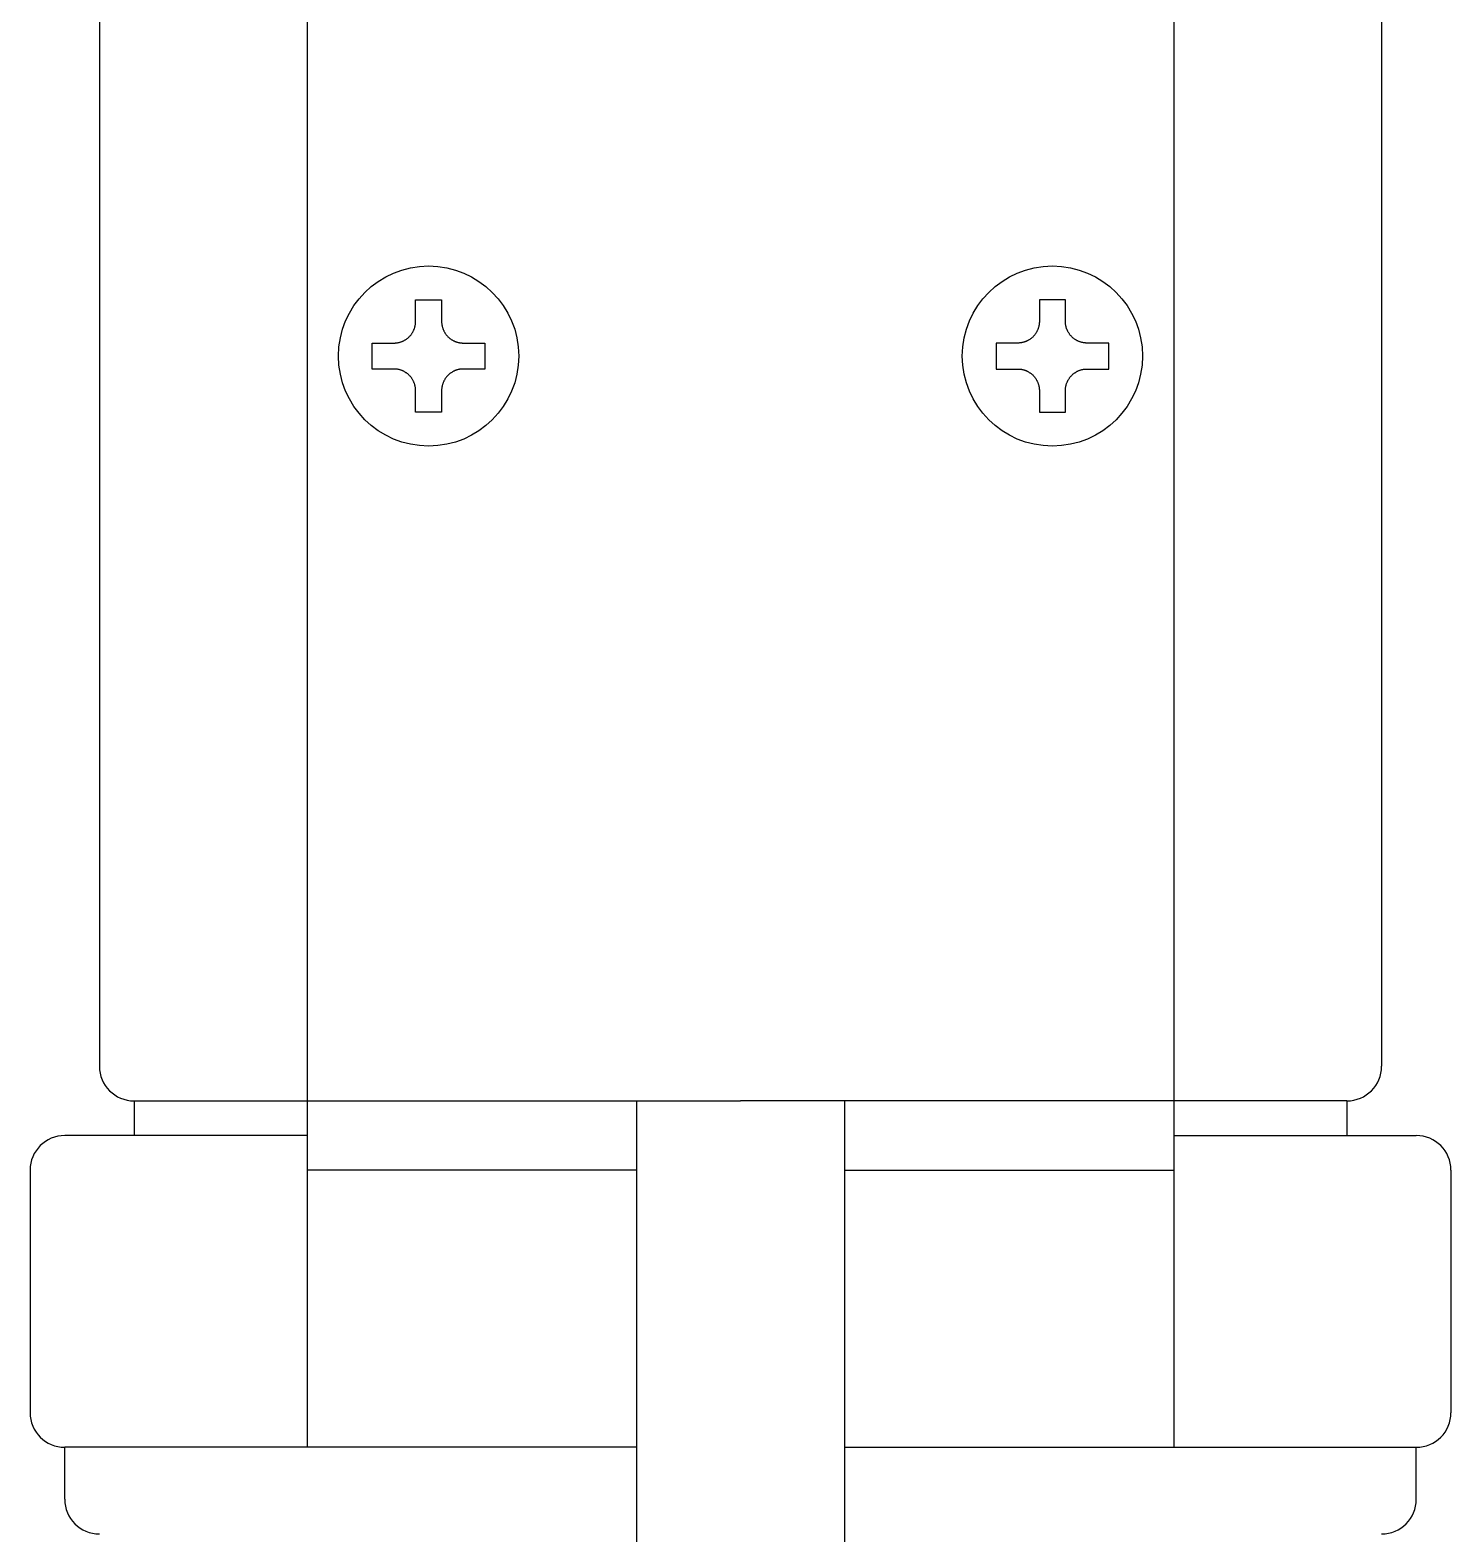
# Model space of a CAD drawing. Header units: millimetres. Extents: x -2880 to 3894, y -2977 to 4857.
# Drawn here: x -501.4 to -419.4, y -1928.6 to -1841.8 of the extents above; entities that cross this region are included whole.
import ezdxf

# ---------------------------------------------------------------- set-up
doc = ezdxf.new("R2010")
doc.units = ezdxf.units.MM
doc.header["$MEASUREMENT"] = 0
doc.layers.add('_3-0_', color=7, linetype='Continuous')

msp = doc.modelspace()

# ---------------------------------------------------------------- linework, layer by layer
at = {"layer": '_3-0_', "color": 2, "linetype": 'Continuous'}
for p, q in [((-497.428, -1791.64), (-497.428, -1901.64)), ((-423.428, -1791.64), (-423.428, -1901.64)), ((-485.428, -1813.64), (-485.428, -1903.64)), ((-435.428, -1813.64), (-435.428, -1903.64)), ((-479.178, -1857.39), (-477.678, -1857.39)), ((-479.178, -1858.64), (-479.178, -1857.39)), ((-477.678, -1857.39), (-477.678, -1858.64)), ((-441.678, -1857.39), (-443.178, -1857.39)), ((-443.178, -1857.39), (-443.178, -1858.64)), ((-441.678, -1858.64), (-441.678, -1857.39)), ((-479.184, -1858.762), (-479.182, -1858.731)), ((-479.182, -1858.731), (-479.18, -1858.701)), ((-479.18, -1858.701), (-479.179, -1858.67)), ((-479.179, -1858.67), (-479.178, -1858.64)), ((-477.678, -1858.64), (-477.678, -1858.67)), ((-477.678, -1858.67), (-477.677, -1858.701)), ((-477.677, -1858.701), (-477.675, -1858.732)), ((-477.675, -1858.732), (-477.672, -1858.762)), ((-443.182, -1858.731), (-443.184, -1858.762)), ((-443.18, -1858.701), (-443.182, -1858.731)), ((-443.179, -1858.67), (-443.18, -1858.701)), ((-443.178, -1858.64), (-443.179, -1858.67)), ((-441.678, -1858.67), (-441.678, -1858.64)), ((-441.677, -1858.701), (-441.678, -1858.67)), ((-441.675, -1858.732), (-441.677, -1858.701)), ((-441.672, -1858.762), (-441.675, -1858.732)), ((-479.659, -1859.625), (-479.635, -1859.606)), ((-479.635, -1859.606), (-479.612, -1859.586)), ((-479.612, -1859.586), (-479.589, -1859.566)), ((-479.589, -1859.566), (-479.566, -1859.545)), ((-479.566, -1859.545), (-479.544, -1859.524)), ((-479.544, -1859.524), (-479.523, -1859.502)), ((-479.523, -1859.502), (-479.502, -1859.479)), ((-479.502, -1859.479), (-479.482, -1859.456)), ((-479.482, -1859.456), (-479.462, -1859.433)), ((-479.462, -1859.433), (-479.443, -1859.409)), ((-479.443, -1859.409), (-479.424, -1859.384)), ((-479.424, -1859.384), (-479.406, -1859.359)), ((-479.406, -1859.359), (-479.389, -1859.334)), ((-479.389, -1859.334), (-479.372, -1859.308)), ((-479.372, -1859.308), (-479.356, -1859.282)), ((-479.356, -1859.282), (-479.341, -1859.256)), ((-479.341, -1859.256), (-479.326, -1859.229)), ((-479.326, -1859.229), (-479.312, -1859.202)), ((-479.312, -1859.202), (-479.298, -1859.174)), ((-479.298, -1859.174), (-479.285, -1859.146)), ((-479.285, -1859.146), (-479.273, -1859.118)), ((-479.273, -1859.118), (-479.262, -1859.09)), ((-479.262, -1859.09), (-479.251, -1859.061)), ((-479.251, -1859.061), (-479.241, -1859.032)), ((-479.241, -1859.032), (-479.232, -1859.002)), ((-479.232, -1859.002), (-479.224, -1858.973)), ((-479.224, -1858.973), (-479.216, -1858.943)), ((-479.216, -1858.943), (-479.209, -1858.913)), ((-479.209, -1858.913), (-479.202, -1858.883)), ((-479.202, -1858.883), (-479.197, -1858.853)), ((-479.197, -1858.853), (-479.192, -1858.823)), ((-479.192, -1858.823), (-479.188, -1858.793)), ((-479.188, -1858.793), (-479.184, -1858.762)), ((-477.672, -1858.762), (-477.669, -1858.793)), ((-477.669, -1858.793), (-477.665, -1858.823)), ((-477.665, -1858.823), (-477.66, -1858.853)), ((-477.66, -1858.853), (-477.654, -1858.884)), ((-477.654, -1858.884), (-477.648, -1858.913)), ((-477.648, -1858.913), (-477.641, -1858.943)), ((-477.641, -1858.943), (-477.633, -1858.973)), ((-477.633, -1858.973), (-477.625, -1859.002)), ((-477.625, -1859.002), (-477.615, -1859.032)), ((-477.615, -1859.032), (-477.605, -1859.061)), ((-477.605, -1859.061), (-477.595, -1859.09)), ((-477.595, -1859.09), (-477.583, -1859.118)), ((-477.583, -1859.118), (-477.571, -1859.146)), ((-477.571, -1859.146), (-477.558, -1859.174)), ((-477.558, -1859.174), (-477.545, -1859.202)), ((-477.545, -1859.202), (-477.531, -1859.229)), ((-477.531, -1859.229), (-477.516, -1859.256)), ((-477.516, -1859.256), (-477.501, -1859.282)), ((-477.501, -1859.282), (-477.484, -1859.309)), ((-477.484, -1859.309), (-477.468, -1859.334)), ((-477.468, -1859.334), (-477.45, -1859.359)), ((-477.45, -1859.359), (-477.433, -1859.384)), ((-477.433, -1859.384), (-477.414, -1859.409)), ((-477.414, -1859.409), (-477.395, -1859.433)), ((-477.395, -1859.433), (-477.375, -1859.456)), ((-477.375, -1859.456), (-477.355, -1859.479)), ((-477.355, -1859.479), (-477.334, -1859.502)), ((-477.334, -1859.502), (-477.312, -1859.524)), ((-477.312, -1859.524), (-477.29, -1859.545)), ((-477.29, -1859.545), (-477.268, -1859.566)), ((-477.268, -1859.566), (-477.245, -1859.586)), ((-477.245, -1859.586), (-477.221, -1859.606)), ((-477.221, -1859.606), (-477.197, -1859.625)), ((-443.635, -1859.606), (-443.659, -1859.625)), ((-443.612, -1859.586), (-443.635, -1859.606)), ((-443.589, -1859.566), (-443.612, -1859.586)), ((-443.566, -1859.545), (-443.589, -1859.566)), ((-443.544, -1859.524), (-443.566, -1859.545)), ((-443.523, -1859.502), (-443.544, -1859.524)), ((-443.502, -1859.479), (-443.523, -1859.502)), ((-443.482, -1859.456), (-443.502, -1859.479)), ((-443.462, -1859.433), (-443.482, -1859.456)), ((-443.443, -1859.409), (-443.462, -1859.433)), ((-443.424, -1859.384), (-443.443, -1859.409)), ((-443.406, -1859.359), (-443.424, -1859.384)), ((-443.389, -1859.334), (-443.406, -1859.359)), ((-443.372, -1859.308), (-443.389, -1859.334)), ((-443.356, -1859.282), (-443.372, -1859.308)), ((-443.341, -1859.256), (-443.356, -1859.282)), ((-443.326, -1859.229), (-443.341, -1859.256)), ((-443.312, -1859.202), (-443.326, -1859.229)), ((-443.298, -1859.174), (-443.312, -1859.202)), ((-443.285, -1859.146), (-443.298, -1859.174)), ((-443.273, -1859.118), (-443.285, -1859.146)), ((-443.262, -1859.09), (-443.273, -1859.118)), ((-443.251, -1859.061), (-443.262, -1859.09)), ((-443.241, -1859.032), (-443.251, -1859.061)), ((-443.232, -1859.002), (-443.241, -1859.032)), ((-443.224, -1858.973), (-443.232, -1859.002)), ((-443.216, -1858.943), (-443.224, -1858.973)), ((-443.209, -1858.913), (-443.216, -1858.943)), ((-443.202, -1858.883), (-443.209, -1858.913)), ((-443.197, -1858.853), (-443.202, -1858.883)), ((-443.192, -1858.823), (-443.197, -1858.853)), ((-443.188, -1858.793), (-443.192, -1858.823)), ((-443.184, -1858.762), (-443.188, -1858.793)), ((-441.669, -1858.793), (-441.672, -1858.762)), ((-441.665, -1858.823), (-441.669, -1858.793)), ((-441.66, -1858.853), (-441.665, -1858.823)), ((-441.654, -1858.884), (-441.66, -1858.853)), ((-441.648, -1858.913), (-441.654, -1858.884)), ((-441.641, -1858.943), (-441.648, -1858.913)), ((-441.633, -1858.973), (-441.641, -1858.943)), ((-441.625, -1859.002), (-441.633, -1858.973)), ((-441.615, -1859.032), (-441.625, -1859.002)), ((-441.605, -1859.061), (-441.615, -1859.032)), ((-441.595, -1859.09), (-441.605, -1859.061)), ((-441.583, -1859.118), (-441.595, -1859.09)), ((-441.571, -1859.146), (-441.583, -1859.118)), ((-441.558, -1859.174), (-441.571, -1859.146)), ((-441.545, -1859.202), (-441.558, -1859.174)), ((-441.531, -1859.229), (-441.545, -1859.202)), ((-441.516, -1859.256), (-441.531, -1859.229)), ((-441.501, -1859.282), (-441.516, -1859.256)), ((-441.485, -1859.309), (-441.501, -1859.282)), ((-441.468, -1859.334), (-441.485, -1859.309)), ((-441.45, -1859.359), (-441.468, -1859.334)), ((-441.432, -1859.384), (-441.45, -1859.359)), ((-441.414, -1859.409), (-441.432, -1859.384)), ((-441.395, -1859.433), (-441.414, -1859.409)), ((-441.375, -1859.456), (-441.395, -1859.433)), ((-441.355, -1859.479), (-441.375, -1859.456)), ((-441.334, -1859.502), (-441.355, -1859.479)), ((-441.312, -1859.524), (-441.334, -1859.502)), ((-441.29, -1859.545), (-441.312, -1859.524)), ((-441.268, -1859.566), (-441.29, -1859.545)), ((-441.245, -1859.586), (-441.268, -1859.566)), ((-441.221, -1859.606), (-441.245, -1859.586)), ((-441.197, -1859.625), (-441.221, -1859.606)), ((-481.678, -1861.39), (-481.678, -1859.89)), ((-481.678, -1859.89), (-480.428, -1859.89)), ((-480.428, -1859.89), (-480.398, -1859.89)), ((-480.398, -1859.89), (-480.367, -1859.888)), ((-480.367, -1859.888), (-480.336, -1859.887)), ((-480.336, -1859.887), (-480.306, -1859.884)), ((-480.306, -1859.884), (-480.275, -1859.88)), ((-480.275, -1859.88), (-480.245, -1859.876)), ((-480.245, -1859.876), (-480.215, -1859.871)), ((-480.215, -1859.871), (-480.184, -1859.866)), ((-480.184, -1859.866), (-480.154, -1859.859)), ((-480.154, -1859.859), (-480.125, -1859.852)), ((-480.125, -1859.852), (-480.095, -1859.845)), ((-480.095, -1859.845), (-480.065, -1859.836)), ((-480.065, -1859.836), (-480.036, -1859.827)), ((-480.036, -1859.827), (-480.007, -1859.817)), ((-480.007, -1859.817), (-479.978, -1859.806)), ((-479.978, -1859.806), (-479.95, -1859.795)), ((-479.95, -1859.795), (-479.922, -1859.783)), ((-479.922, -1859.783), (-479.894, -1859.77)), ((-479.894, -1859.77), (-479.866, -1859.756)), ((-479.866, -1859.756), (-479.839, -1859.742)), ((-479.839, -1859.742), (-479.812, -1859.727)), ((-479.812, -1859.727), (-479.786, -1859.712)), ((-479.786, -1859.712), (-479.76, -1859.696)), ((-479.76, -1859.696), (-479.734, -1859.679)), ((-479.734, -1859.679), (-479.708, -1859.662)), ((-479.708, -1859.662), (-479.684, -1859.644)), ((-479.684, -1859.644), (-479.659, -1859.625)), ((-477.197, -1859.625), (-477.173, -1859.644)), ((-477.173, -1859.644), (-477.148, -1859.662)), ((-477.148, -1859.662), (-477.123, -1859.679)), ((-477.123, -1859.679), (-477.097, -1859.696)), ((-477.097, -1859.696), (-477.071, -1859.712)), ((-477.071, -1859.712), (-477.045, -1859.727)), ((-477.045, -1859.727), (-477.018, -1859.742)), ((-477.018, -1859.742), (-476.99, -1859.756)), ((-476.99, -1859.756), (-476.963, -1859.77)), ((-476.963, -1859.77), (-476.935, -1859.783)), ((-476.935, -1859.783), (-476.907, -1859.795)), ((-476.907, -1859.795), (-476.878, -1859.806)), ((-476.878, -1859.806), (-476.85, -1859.817)), ((-476.85, -1859.817), (-476.82, -1859.827)), ((-476.82, -1859.827), (-476.791, -1859.836)), ((-476.791, -1859.836), (-476.762, -1859.845)), ((-476.762, -1859.845), (-476.732, -1859.852)), ((-476.732, -1859.852), (-476.702, -1859.859)), ((-476.702, -1859.859), (-476.672, -1859.866)), ((-476.672, -1859.866), (-476.642, -1859.871)), ((-476.642, -1859.871), (-476.612, -1859.876)), ((-476.612, -1859.876), (-476.581, -1859.88)), ((-476.581, -1859.88), (-476.551, -1859.884)), ((-476.551, -1859.884), (-476.52, -1859.887)), ((-476.52, -1859.887), (-476.49, -1859.888)), ((-476.49, -1859.888), (-476.459, -1859.89)), ((-476.459, -1859.89), (-476.428, -1859.89)), ((-476.428, -1859.89), (-475.178, -1859.89)), ((-475.178, -1859.89), (-475.178, -1861.39)), ((-444.428, -1859.89), (-445.678, -1859.89)), ((-445.678, -1859.89), (-445.678, -1861.39)), ((-444.398, -1859.89), (-444.428, -1859.89)), ((-444.367, -1859.888), (-444.398, -1859.89)), ((-444.336, -1859.887), (-444.367, -1859.888)), ((-444.306, -1859.884), (-444.336, -1859.887)), ((-444.275, -1859.88), (-444.306, -1859.884)), ((-444.245, -1859.876), (-444.275, -1859.88)), ((-444.215, -1859.871), (-444.245, -1859.876)), ((-444.184, -1859.866), (-444.215, -1859.871)), ((-444.154, -1859.859), (-444.184, -1859.866)), ((-444.125, -1859.852), (-444.154, -1859.859)), ((-444.095, -1859.845), (-444.125, -1859.852)), ((-444.065, -1859.836), (-444.095, -1859.845)), ((-444.036, -1859.827), (-444.065, -1859.836)), ((-444.007, -1859.817), (-444.036, -1859.827)), ((-443.978, -1859.806), (-444.007, -1859.817)), ((-443.95, -1859.795), (-443.978, -1859.806)), ((-443.922, -1859.783), (-443.95, -1859.795)), ((-443.894, -1859.77), (-443.922, -1859.783)), ((-443.866, -1859.756), (-443.894, -1859.77)), ((-443.839, -1859.742), (-443.866, -1859.756)), ((-443.812, -1859.727), (-443.839, -1859.742)), ((-443.786, -1859.712), (-443.812, -1859.727)), ((-443.76, -1859.696), (-443.786, -1859.712)), ((-443.734, -1859.679), (-443.76, -1859.696)), ((-443.708, -1859.662), (-443.734, -1859.679)), ((-443.684, -1859.644), (-443.708, -1859.662)), ((-443.659, -1859.625), (-443.684, -1859.644)), ((-441.173, -1859.644), (-441.197, -1859.625)), ((-441.148, -1859.662), (-441.173, -1859.644)), ((-441.123, -1859.679), (-441.148, -1859.662)), ((-441.097, -1859.696), (-441.123, -1859.679)), ((-441.071, -1859.712), (-441.097, -1859.696)), ((-441.045, -1859.727), (-441.071, -1859.712)), ((-441.018, -1859.742), (-441.045, -1859.727)), ((-440.99, -1859.756), (-441.018, -1859.742)), ((-440.963, -1859.77), (-440.99, -1859.756)), ((-440.935, -1859.783), (-440.963, -1859.77)), ((-440.907, -1859.795), (-440.935, -1859.783)), ((-440.878, -1859.806), (-440.907, -1859.795)), ((-440.85, -1859.817), (-440.878, -1859.806)), ((-440.821, -1859.827), (-440.85, -1859.817)), ((-440.791, -1859.836), (-440.821, -1859.827)), ((-440.762, -1859.845), (-440.791, -1859.836)), ((-440.732, -1859.852), (-440.762, -1859.845)), ((-440.702, -1859.859), (-440.732, -1859.852)), ((-440.672, -1859.866), (-440.702, -1859.859)), ((-440.642, -1859.871), (-440.672, -1859.866)), ((-440.612, -1859.876), (-440.642, -1859.871)), ((-440.581, -1859.88), (-440.612, -1859.876)), ((-440.551, -1859.884), (-440.581, -1859.88)), ((-440.52, -1859.887), (-440.551, -1859.884)), ((-440.49, -1859.888), (-440.52, -1859.887)), ((-440.459, -1859.89), (-440.49, -1859.888)), ((-440.428, -1859.89), (-440.459, -1859.89)), ((-439.178, -1859.89), (-440.428, -1859.89)), ((-439.178, -1861.39), (-439.178, -1859.89)), ((-480.428, -1861.39), (-481.678, -1861.39)), ((-480.398, -1861.39), (-480.428, -1861.39)), ((-480.367, -1861.391), (-480.398, -1861.39)), ((-480.336, -1861.393), (-480.367, -1861.391)), ((-480.306, -1861.396), (-480.336, -1861.393)), ((-480.275, -1861.399), (-480.306, -1861.396)), ((-480.245, -1861.403), (-480.275, -1861.399)), ((-480.215, -1861.408), (-480.245, -1861.403)), ((-480.184, -1861.414), (-480.215, -1861.408)), ((-480.154, -1861.42), (-480.184, -1861.414)), ((-480.125, -1861.427), (-480.154, -1861.42)), ((-480.095, -1861.435), (-480.125, -1861.427)), ((-480.065, -1861.444), (-480.095, -1861.435)), ((-480.036, -1861.453), (-480.065, -1861.444)), ((-480.007, -1861.463), (-480.036, -1861.453)), ((-479.978, -1861.474), (-480.007, -1861.463)), ((-479.95, -1861.485), (-479.978, -1861.474)), ((-479.922, -1861.497), (-479.95, -1861.485)), ((-479.894, -1861.51), (-479.922, -1861.497)), ((-479.866, -1861.523), (-479.894, -1861.51)), ((-479.839, -1861.537), (-479.866, -1861.523)), ((-479.812, -1861.552), (-479.839, -1861.537)), ((-479.786, -1861.568), (-479.812, -1861.552)), ((-479.76, -1861.584), (-479.786, -1861.568)), ((-479.734, -1861.601), (-479.76, -1861.584)), ((-479.708, -1861.618), (-479.734, -1861.601)), ((-479.684, -1861.636), (-479.708, -1861.618)), ((-479.659, -1861.655), (-479.684, -1861.636)), ((-479.635, -1861.674), (-479.659, -1861.655)), ((-479.612, -1861.693), (-479.635, -1861.674)), ((-479.589, -1861.714), (-479.612, -1861.693)), ((-479.566, -1861.735), (-479.589, -1861.714)), ((-479.544, -1861.756), (-479.566, -1861.735)), ((-479.523, -1861.778), (-479.544, -1861.756)), ((-479.502, -1861.8), (-479.523, -1861.778)), ((-479.482, -1861.824), (-479.502, -1861.8)), ((-479.462, -1861.847), (-479.482, -1861.824)), ((-479.443, -1861.871), (-479.462, -1861.847)), ((-479.424, -1861.895), (-479.443, -1861.871)), ((-479.406, -1861.92), (-479.424, -1861.895)), ((-479.389, -1861.946), (-479.406, -1861.92)), ((-479.372, -1861.971), (-479.389, -1861.946)), ((-479.356, -1861.997), (-479.372, -1861.971)), ((-479.341, -1862.024), (-479.356, -1861.997)), ((-479.326, -1862.051), (-479.341, -1862.024)), ((-479.312, -1862.078), (-479.326, -1862.051)), ((-479.298, -1862.106), (-479.312, -1862.078)), ((-479.285, -1862.134), (-479.298, -1862.106)), ((-479.273, -1862.162), (-479.285, -1862.134)), ((-479.262, -1862.19), (-479.273, -1862.162)), ((-479.251, -1862.219), (-479.262, -1862.19)), ((-479.241, -1862.248), (-479.251, -1862.219)), ((-477.605, -1862.219), (-477.615, -1862.248)), ((-477.595, -1862.19), (-477.605, -1862.219)), ((-477.583, -1862.162), (-477.595, -1862.19)), ((-477.571, -1862.134), (-477.583, -1862.162)), ((-477.558, -1862.106), (-477.571, -1862.134)), ((-477.545, -1862.078), (-477.558, -1862.106)), ((-477.531, -1862.051), (-477.545, -1862.078)), ((-477.516, -1862.024), (-477.531, -1862.051)), ((-477.501, -1861.997), (-477.516, -1862.024)), ((-477.484, -1861.971), (-477.501, -1861.997)), ((-477.468, -1861.946), (-477.484, -1861.971)), ((-477.45, -1861.92), (-477.468, -1861.946)), ((-477.433, -1861.895), (-477.45, -1861.92)), ((-477.414, -1861.871), (-477.433, -1861.895)), ((-477.395, -1861.847), (-477.414, -1861.871)), ((-477.375, -1861.824), (-477.395, -1861.847)), ((-477.355, -1861.8), (-477.375, -1861.824)), ((-477.334, -1861.778), (-477.355, -1861.8)), ((-477.312, -1861.756), (-477.334, -1861.778)), ((-477.29, -1861.735), (-477.312, -1861.756)), ((-477.268, -1861.714), (-477.29, -1861.735)), ((-477.245, -1861.693), (-477.268, -1861.714)), ((-477.221, -1861.674), (-477.245, -1861.693)), ((-477.197, -1861.655), (-477.221, -1861.674)), ((-477.173, -1861.636), (-477.197, -1861.655)), ((-477.148, -1861.618), (-477.173, -1861.636)), ((-477.123, -1861.601), (-477.148, -1861.618)), ((-477.097, -1861.584), (-477.123, -1861.601)), ((-477.071, -1861.568), (-477.097, -1861.584)), ((-477.045, -1861.552), (-477.071, -1861.568)), ((-477.018, -1861.537), (-477.045, -1861.552)), ((-476.99, -1861.523), (-477.018, -1861.537)), ((-476.963, -1861.51), (-476.99, -1861.523)), ((-476.935, -1861.497), (-476.963, -1861.51)), ((-476.907, -1861.485), (-476.935, -1861.497)), ((-476.878, -1861.474), (-476.907, -1861.485)), ((-476.85, -1861.463), (-476.878, -1861.474)), ((-476.82, -1861.453), (-476.85, -1861.463)), ((-476.791, -1861.444), (-476.82, -1861.453)), ((-476.762, -1861.435), (-476.791, -1861.444)), ((-476.732, -1861.427), (-476.762, -1861.435)), ((-476.702, -1861.42), (-476.732, -1861.427)), ((-476.672, -1861.414), (-476.702, -1861.42)), ((-476.642, -1861.408), (-476.672, -1861.414)), ((-476.612, -1861.403), (-476.642, -1861.408)), ((-476.581, -1861.399), (-476.612, -1861.403)), ((-476.551, -1861.396), (-476.581, -1861.399)), ((-476.52, -1861.393), (-476.551, -1861.396)), ((-476.49, -1861.391), (-476.52, -1861.393)), ((-476.459, -1861.39), (-476.49, -1861.391)), ((-476.428, -1861.39), (-476.459, -1861.39)), ((-475.178, -1861.39), (-476.428, -1861.39)), ((-445.678, -1861.39), (-444.428, -1861.39)), ((-444.428, -1861.39), (-444.398, -1861.39)), ((-444.398, -1861.39), (-444.367, -1861.391)), ((-444.367, -1861.391), (-444.336, -1861.393)), ((-444.336, -1861.393), (-444.306, -1861.396)), ((-444.306, -1861.396), (-444.275, -1861.399)), ((-444.275, -1861.399), (-444.245, -1861.403)), ((-444.245, -1861.403), (-444.215, -1861.408)), ((-444.215, -1861.408), (-444.184, -1861.414)), ((-444.184, -1861.414), (-444.154, -1861.42)), ((-444.154, -1861.42), (-444.125, -1861.427)), ((-444.125, -1861.427), (-444.095, -1861.435)), ((-444.095, -1861.435), (-444.065, -1861.444)), ((-444.065, -1861.444), (-444.036, -1861.453)), ((-444.036, -1861.453), (-444.007, -1861.463)), ((-444.007, -1861.463), (-443.978, -1861.474)), ((-443.978, -1861.474), (-443.95, -1861.485)), ((-443.95, -1861.485), (-443.922, -1861.497)), ((-443.922, -1861.497), (-443.894, -1861.51)), ((-443.894, -1861.51), (-443.866, -1861.523)), ((-443.866, -1861.523), (-443.839, -1861.537)), ((-443.839, -1861.537), (-443.812, -1861.552)), ((-443.812, -1861.552), (-443.786, -1861.568)), ((-443.786, -1861.568), (-443.76, -1861.584)), ((-443.76, -1861.584), (-443.734, -1861.601)), ((-443.734, -1861.601), (-443.708, -1861.618)), ((-443.708, -1861.618), (-443.684, -1861.636)), ((-443.684, -1861.636), (-443.659, -1861.655)), ((-443.659, -1861.655), (-443.635, -1861.674)), ((-443.635, -1861.674), (-443.612, -1861.693)), ((-443.612, -1861.693), (-443.589, -1861.714)), ((-443.589, -1861.714), (-443.566, -1861.735)), ((-443.566, -1861.735), (-443.544, -1861.756)), ((-443.544, -1861.756), (-443.523, -1861.778)), ((-443.523, -1861.778), (-443.502, -1861.8)), ((-443.502, -1861.8), (-443.482, -1861.824)), ((-443.482, -1861.824), (-443.462, -1861.847)), ((-443.462, -1861.847), (-443.443, -1861.871)), ((-443.443, -1861.871), (-443.424, -1861.895)), ((-443.424, -1861.895), (-443.406, -1861.92)), ((-443.406, -1861.92), (-443.389, -1861.946)), ((-443.389, -1861.946), (-443.372, -1861.971)), ((-443.372, -1861.971), (-443.356, -1861.997)), ((-443.356, -1861.997), (-443.341, -1862.024)), ((-443.341, -1862.024), (-443.326, -1862.051)), ((-443.326, -1862.051), (-443.312, -1862.078)), ((-443.312, -1862.078), (-443.298, -1862.106)), ((-443.298, -1862.106), (-443.285, -1862.134)), ((-443.285, -1862.134), (-443.273, -1862.162)), ((-443.273, -1862.162), (-443.262, -1862.19)), ((-443.262, -1862.19), (-443.251, -1862.219)), ((-443.251, -1862.219), (-443.241, -1862.248)), ((-441.615, -1862.248), (-441.605, -1862.219)), ((-441.605, -1862.219), (-441.595, -1862.19)), ((-441.595, -1862.19), (-441.583, -1862.162)), ((-441.583, -1862.162), (-441.571, -1862.134)), ((-441.571, -1862.134), (-441.558, -1862.106)), ((-441.558, -1862.106), (-441.545, -1862.078)), ((-441.545, -1862.078), (-441.531, -1862.051)), ((-441.531, -1862.051), (-441.516, -1862.024)), ((-441.516, -1862.024), (-441.501, -1861.997)), ((-441.501, -1861.997), (-441.485, -1861.971)), ((-441.485, -1861.971), (-441.468, -1861.946)), ((-441.468, -1861.946), (-441.45, -1861.92)), ((-441.45, -1861.92), (-441.432, -1861.895)), ((-441.432, -1861.895), (-441.414, -1861.871)), ((-441.414, -1861.871), (-441.395, -1861.847)), ((-441.395, -1861.847), (-441.375, -1861.824)), ((-441.375, -1861.824), (-441.355, -1861.8)), ((-441.355, -1861.8), (-441.334, -1861.778)), ((-441.334, -1861.778), (-441.312, -1861.756)), ((-441.312, -1861.756), (-441.29, -1861.735)), ((-441.29, -1861.735), (-441.268, -1861.714)), ((-441.268, -1861.714), (-441.245, -1861.693)), ((-441.245, -1861.693), (-441.221, -1861.674)), ((-441.221, -1861.674), (-441.198, -1861.655)), ((-441.198, -1861.655), (-441.173, -1861.636)), ((-441.173, -1861.636), (-441.148, -1861.618)), ((-441.148, -1861.618), (-441.123, -1861.601)), ((-441.123, -1861.601), (-441.097, -1861.584)), ((-441.097, -1861.584), (-441.071, -1861.568)), ((-441.071, -1861.568), (-441.045, -1861.552)), ((-441.045, -1861.552), (-441.018, -1861.537)), ((-441.018, -1861.537), (-440.99, -1861.523)), ((-440.99, -1861.523), (-440.963, -1861.51)), ((-440.963, -1861.51), (-440.935, -1861.497)), ((-440.935, -1861.497), (-440.907, -1861.485)), ((-440.907, -1861.485), (-440.878, -1861.474)), ((-440.878, -1861.474), (-440.85, -1861.463)), ((-440.85, -1861.463), (-440.821, -1861.453)), ((-440.821, -1861.453), (-440.791, -1861.444)), ((-440.791, -1861.444), (-440.762, -1861.435)), ((-440.762, -1861.435), (-440.732, -1861.427)), ((-440.732, -1861.427), (-440.702, -1861.42)), ((-440.702, -1861.42), (-440.672, -1861.414)), ((-440.672, -1861.414), (-440.642, -1861.408)), ((-440.642, -1861.408), (-440.612, -1861.403)), ((-440.612, -1861.403), (-440.581, -1861.399)), ((-440.581, -1861.399), (-440.551, -1861.396)), ((-440.551, -1861.396), (-440.52, -1861.393)), ((-440.52, -1861.393), (-440.49, -1861.391)), ((-440.49, -1861.391), (-440.459, -1861.39)), ((-440.459, -1861.39), (-440.428, -1861.39)), ((-440.428, -1861.39), (-439.178, -1861.39)), ((-479.232, -1862.277), (-479.241, -1862.248)), ((-479.224, -1862.307), (-479.232, -1862.277)), ((-479.216, -1862.336), (-479.224, -1862.307)), ((-479.209, -1862.366), (-479.216, -1862.336)), ((-479.202, -1862.396), (-479.209, -1862.366)), ((-479.197, -1862.426), (-479.202, -1862.396)), ((-479.192, -1862.457), (-479.197, -1862.426)), ((-479.188, -1862.487), (-479.192, -1862.457)), ((-479.184, -1862.518), (-479.188, -1862.487)), ((-479.182, -1862.548), (-479.184, -1862.518)), ((-479.18, -1862.579), (-479.182, -1862.548)), ((-479.179, -1862.609), (-479.18, -1862.579)), ((-479.178, -1862.64), (-479.179, -1862.609)), ((-479.178, -1863.89), (-479.178, -1862.64)), ((-477.677, -1862.579), (-477.678, -1862.609)), ((-477.678, -1862.609), (-477.678, -1862.64)), ((-477.678, -1862.64), (-477.678, -1863.89)), ((-477.675, -1862.548), (-477.677, -1862.579)), ((-477.672, -1862.518), (-477.675, -1862.548)), ((-477.669, -1862.487), (-477.672, -1862.518)), ((-477.665, -1862.457), (-477.669, -1862.487)), ((-477.66, -1862.426), (-477.665, -1862.457)), ((-477.654, -1862.396), (-477.66, -1862.426)), ((-477.648, -1862.366), (-477.654, -1862.396)), ((-477.641, -1862.336), (-477.648, -1862.366)), ((-477.633, -1862.307), (-477.641, -1862.336)), ((-477.625, -1862.277), (-477.633, -1862.307)), ((-477.615, -1862.248), (-477.625, -1862.277)), ((-443.241, -1862.248), (-443.232, -1862.277)), ((-443.232, -1862.277), (-443.224, -1862.307)), ((-443.224, -1862.307), (-443.216, -1862.336)), ((-443.216, -1862.336), (-443.209, -1862.366)), ((-443.209, -1862.366), (-443.202, -1862.396)), ((-443.202, -1862.396), (-443.197, -1862.426)), ((-443.197, -1862.426), (-443.192, -1862.457)), ((-443.192, -1862.457), (-443.188, -1862.487)), ((-443.188, -1862.487), (-443.184, -1862.518)), ((-443.184, -1862.518), (-443.182, -1862.548)), ((-443.182, -1862.548), (-443.18, -1862.579)), ((-443.18, -1862.579), (-443.179, -1862.609)), ((-443.179, -1862.609), (-443.178, -1862.64)), ((-443.178, -1862.64), (-443.178, -1863.89)), ((-441.678, -1862.609), (-441.677, -1862.579)), ((-441.678, -1862.64), (-441.678, -1862.609)), ((-441.678, -1863.89), (-441.678, -1862.64)), ((-441.677, -1862.579), (-441.675, -1862.548)), ((-441.675, -1862.548), (-441.672, -1862.518)), ((-441.672, -1862.518), (-441.669, -1862.487)), ((-441.669, -1862.487), (-441.665, -1862.457)), ((-441.665, -1862.457), (-441.66, -1862.426)), ((-441.66, -1862.426), (-441.654, -1862.396)), ((-441.654, -1862.396), (-441.648, -1862.366)), ((-441.648, -1862.366), (-441.641, -1862.336)), ((-441.641, -1862.336), (-441.633, -1862.307)), ((-441.633, -1862.307), (-441.625, -1862.277)), ((-441.625, -1862.277), (-441.615, -1862.248)), ((-477.678, -1863.89), (-479.178, -1863.89)), ((-443.178, -1863.89), (-441.678, -1863.89)), ((-495.428, -1903.64), (-460.428, -1903.64)), ((-495.428, -1903.64), (-495.428, -1905.64)), ((-485.428, -1903.64), (-485.428, -1923.64)), ((-466.428, -1903.64), (-466.428, -1953.64)), ((-425.428, -1903.64), (-460.428, -1903.64)), ((-454.428, -1903.64), (-454.428, -1953.64)), ((-435.428, -1903.64), (-435.428, -1923.64)), ((-425.428, -1903.64), (-425.428, -1905.64)), ((-485.428, -1905.64), (-499.428, -1905.64)), ((-435.428, -1905.64), (-421.428, -1905.64)), ((-501.428, -1907.64), (-501.428, -1921.64)), ((-466.428, -1907.64), (-485.428, -1907.64)), ((-454.428, -1907.64), (-435.428, -1907.64)), ((-419.428, -1907.64), (-419.428, -1921.64)), ((-466.428, -1923.64), (-499.428, -1923.64)), ((-499.428, -1926.64), (-499.428, -1923.64)), ((-454.428, -1923.64), (-421.428, -1923.64)), ((-421.428, -1926.64), (-421.428, -1923.64))]:
    msp.add_line(p, q, dxfattribs=at)
for centre in [(-478.428, -1860.64), (-442.428, -1860.64)]:
    msp.add_circle(centre, 5.2, dxfattribs=at)
for centre, start, end in [((-495.428, -1901.64), 180, 270), ((-425.428, -1901.64), 270, 0), ((-499.428, -1907.64), 90, 180), ((-421.428, -1907.64), 0, 90), ((-499.428, -1921.64), 180, 270), ((-421.428, -1921.64), 270, 0), ((-497.428, -1926.64), 180, 270), ((-423.428, -1926.64), 270, 0)]:
    msp.add_arc(centre, 2, start, end, dxfattribs=at)

doc.saveas('drawing.dxf')
